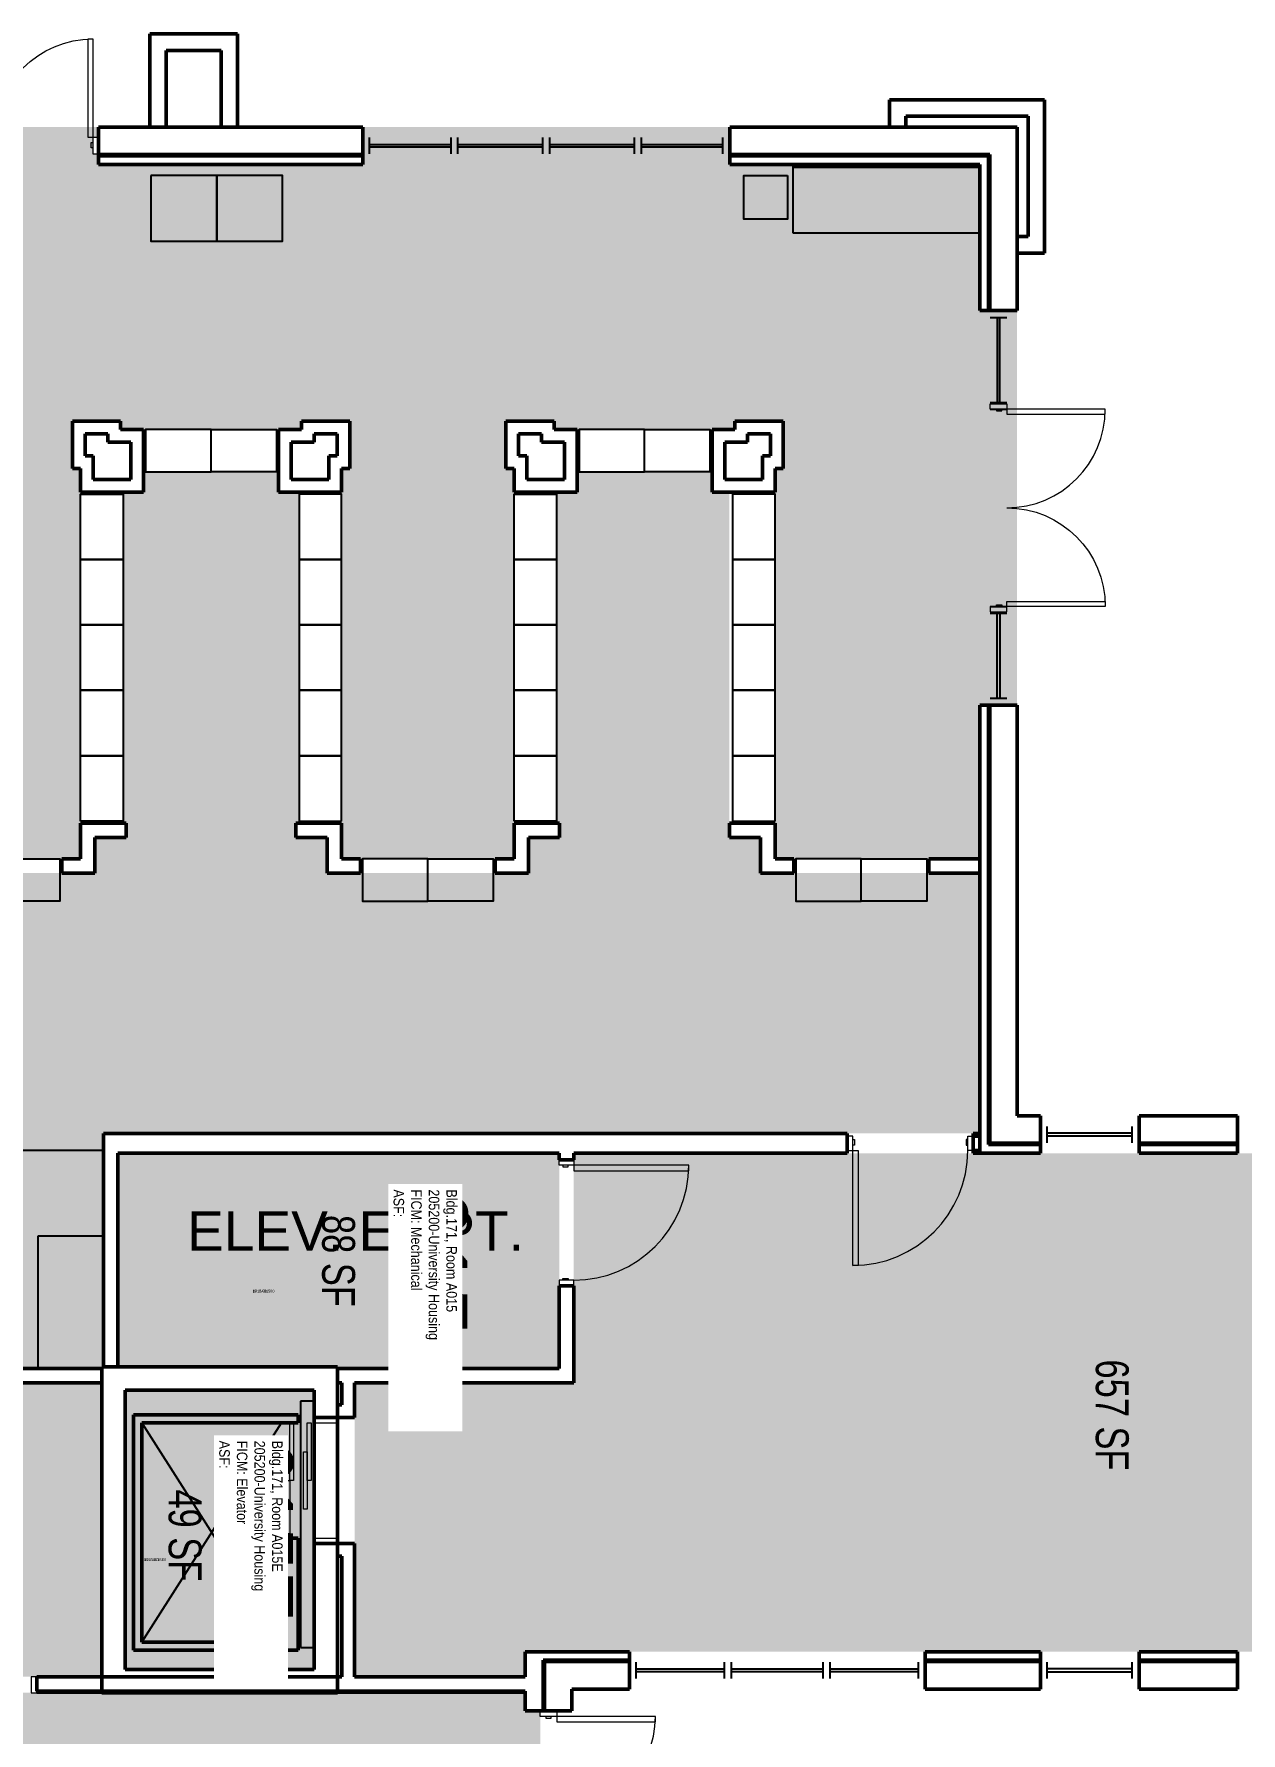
# Model space of a CAD drawing. Header units: inches. Extents: x -108 to 3256, y -489 to 2185.
# Drawn here: x 496 to 936, y 948 to 1568 of the extents above; entities that cross this region are included whole.
import ezdxf
from ezdxf.enums import TextEntityAlignment as Align

# ---------------------------------------------------------------- set-up
doc = ezdxf.new("R2010")
doc.units = ezdxf.units.IN
doc.header["$LTSCALE"] = 48
doc.header["$MEASUREMENT"] = 0
for name, color, linetype in [('A-DOOR', 2, 'Continuous'), ('A-FLOR', 3, 'Continuous'), ('A-GLAZ', 1, 'Continuous'), ('A-IDEN-RNUM', 7, 'Continuous'), ('A-IDEN-SNUM', 4, 'Continuous'), ('A-IDEN-VNUM', 4, 'Continuous'), ('A-MISC', 2, 'Continuous'), ('A-WALL', 5, 'Continuous'), ('AREA-TEXT', 3, 'Continuous'), ('Rooms-Category-Color', 7, 'Continuous'), ('Rooms-College-Color', 7, 'Continuous'), ('Rooms-Department-Color', 7, 'Continuous'), ('Rooms-Division-Color', 7, 'Continuous'), ('Rooms-Information', 7, 'Continuous')]:
    doc.layers.add(name, color=color, linetype=linetype)
doc.styles.add('CP_AREA', font='arial.ttf', dxfattribs={"height": 15})
doc.styles.add('CP_ROOMSNUMBER', font='arial.ttf', dxfattribs={"height": 1})
doc.styles.add('CP_ROOMVNUMBER', font='arial.ttf', dxfattribs={"width": 0.85, "height": 0.075})
doc.styles.get("Standard").update_dxf_attribs({"font": 'arial.ttf'})

# ---------------------------------------------------------------- blocks, each defined once
blk = doc.blocks.new('ELEVATOR POCKET')
at = {"layer": 'A-DOOR'}
for p, q in [((-26, 0), (-26, 5)), ((-26, 5), (64, 5)), ((64, 5), (64, 0))]:
    blk.add_line(p, q, dxfattribs=at)
at = {"layer": 'A-DOOR', "color": 1, "linetype": 'Continuous', "lineweight": 18}
for points in [[(-18, 2.5), (-18, 1.125), (3, 1.125), (3, 2.5)], [(-7.5, 3.875), (-7.5, 2.5), (13.5, 2.5), (13.5, 3.875)]]:
    blk.add_lwpolyline(points, close=True, dxfattribs=at)

msp = doc.modelspace()

# ---------------------------------------------------------------- hatches: boundary and pattern name
at = {"layer": 'Rooms-Category-Color', "true_color": 0x728ef3}
for points in [[(97.26, 1245.31), (196.25, 1245.31), (196.25, 1409.26), (193.25, 1409.26), (193.25, 1426.51), (210.88, 1426.51), (210.88, 1423.51), (276.88, 1423.51), (276.88, 1426.51), (294.5, 1426.51), (294.5, 1409.26), (291.5, 1409.26), (291.5, 1266.76), (354.5, 1266.76), (354.5, 1409.26), (351.5, 1409.26), (351.5, 1426.51), (369.13, 1426.51), (369.13, 1423.51), (435.13, 1423.51), (435.13, 1426.51), (452.75, 1426.51), (452.75, 1409.26), (449.75, 1409.26), (449.75, 1266.76), (512.75, 1266.76), (512.75, 1409.26), (509.75, 1409.26), (509.75, 1426.51), (527.38, 1426.51), (527.38, 1423.51), (593.38, 1423.51), (593.38, 1426.51), (611, 1426.51), (611, 1409.26), (608, 1409.26), (608, 1266.76), (671, 1266.76), (671, 1409.26), (668, 1409.26), (668, 1426.51), (685.63, 1426.51), (685.63, 1423.51), (751.63, 1423.51), (751.63, 1426.51), (769.25, 1426.51), (769.25, 1409.26), (766.25, 1409.26), (766.25, 1266.76), (841, 1266.76), (841, 1322.87), (854.63, 1322.87), (854.63, 1466.87), (841, 1466.87), (841, 1520.25), (749.75, 1520.25), (749.75, 1533.88), (615.75, 1533.88), (615.75, 1520.25), (519.25, 1520.25), (519.25, 1524.06), (517.25, 1524.06), (517.25, 1530.06), (519.25, 1530.06), (519.25, 1533.88), (443.25, 1533.88), (443.25, 1530.06), (445.25, 1530.06), (445.25, 1524.06), (443.25, 1524.06), (443.25, 1520.25), (346.2, 1520.25), (346.2, 1533.88), (276.2, 1533.88), (276.2, 1520.25), (261.98, 1520.25), (261.98, 1533.88), (113.98, 1533.88), (113.98, 1520.25), (99.77, 1520.25), (99.77, 1533.88), (29.77, 1533.88), (29.77, 1520.25), (-52.12, 1520.25), (-52.12, 1245.31), (48.84, 1245.31)], [(-55.75, 1198.56), (-55.75, 1122.56), (-52.12, 1122.56), (-52.12, 1117.5), (27.24, 1117.5), (110.11, 1117.5), (110.11, 968.12), (347.47, 968.12), (347.47, 1080.62), (520.5, 1080.62), (520.5, 1081.25), (521.13, 1081.25), (521.13, 1166.49), (841, 1166.49), (841, 1261.51), (761, 1261.51), (761, 1274.51), (749.63, 1274.51), (749.63, 1400.64), (743.25, 1400.64), (743.25, 1408.01), (694, 1408.01), (694, 1400.64), (686.5, 1400.64), (686.5, 1279.76), (687.63, 1279.76), (687.63, 1274.51), (676.25, 1274.51), (676.25, 1261.51), (663.38, 1261.51), (602.75, 1261.51), (602.75, 1274.51), (591.38, 1274.51), (591.38, 1279.76), (592.5, 1279.76), (592.5, 1400.64), (585, 1399.89), (585, 1408.01), (535.75, 1408.01), (535.75, 1400.64), (528.25, 1400.64), (528.25, 1279.76), (529.38, 1279.76), (529.38, 1274.51), (518, 1274.51), (518, 1261.51), (505.13, 1261.51), (444.5, 1261.51), (444.5, 1274.51), (433.13, 1274.51), (433.13, 1279.76), (434.25, 1279.76), (434.25, 1400.64), (426.75, 1400.64), (426.75, 1408.01), (377.5, 1408.01), (377.5, 1400.64), (370, 1400.64), (370, 1279.76), (371.13, 1279.76), (371.13, 1274.51), (359.75, 1274.51), (359.75, 1261.51), (346.88, 1261.51), (286.25, 1261.51), (286.25, 1274.51), (274.88, 1274.51), (274.88, 1279.76), (276, 1279.76), (276, 1400.64), (268.5, 1400.64), (268.5, 1408.01), (219.25, 1408.01), (219.25, 1400.64), (211.75, 1400.64), (211.75, 1279.76), (212.88, 1279.76), (212.88, 1274.51), (201.5, 1274.51), (201.5, 1240.06), (100.84, 1240.06), (100.84, 1231.31), (95.59, 1231.31), (95.59, 1245.31), (48.84, 1245.31), (48.84, 1231.31), (43.59, 1231.31), (43.59, 1240.06), (-52.12, 1240.06), (-52.12, 1198.56)], [(520.5, 968.12), (520.5, 1075.37), (352.72, 1075.37), (352.72, 968.12)]]:
    msp.add_hatch(color=171, dxfattribs=at).paths.add_polyline_path(points)
at = {"layer": 'Rooms-Category-Color', "true_color": 0xadadad}
for points in [[(687.5, 1080.62), (606.5, 1080.62), (606.5, 1081.25), (526.38, 1081.25), (526.38, 1159.24), (687.5, 1159.24)], [(1165.95, 977.25), (675, 977.25), (675, 968.12), (612.75, 968.12), (612.75, 1075.37), (692.75, 1075.37), (692.75, 1159.24), (1165.95, 1159.24)], [(598, 1062.76), (598, 1072.75), (529, 1072.75), (529, 970.75), (598, 970.75)]]:
    msp.add_hatch(color=253, dxfattribs=at).paths.add_polyline_path(points)
at = {"layer": 'Rooms-Category-Color', "true_color": 0xfa9ba3}
msp.add_hatch(color=241, dxfattribs=at).paths.add_polyline_path([(622.5, 677.1), (622.5, 687.87), (627.75, 687.87), (627.75, 682.25), (682.13, 682.25), (681.63, 744.12), (627.75, 743.5), (627.75, 729.87), (622.5, 729.87), (622.5, 748.75), (675, 748.75), (675, 825.5), (672, 825.5), (672, 885.5), (675, 885.5), (675, 915.63), (680.56, 915.63), (680.56, 955.63), (675, 955.63), (675, 962.25), (291, 962.25), (290.99, 677.1)])
at = {"layer": 'Rooms-College-Color', "true_color": 0xadadad}
for points in [[(97.26, 1245.31), (196.25, 1245.31), (196.25, 1409.26), (193.25, 1409.26), (193.25, 1426.51), (210.88, 1426.51), (210.88, 1423.51), (276.88, 1423.51), (276.88, 1426.51), (294.5, 1426.51), (294.5, 1409.26), (291.5, 1409.26), (291.5, 1266.76), (354.5, 1266.76), (354.5, 1409.26), (351.5, 1409.26), (351.5, 1426.51), (369.13, 1426.51), (369.13, 1423.51), (435.13, 1423.51), (435.13, 1426.51), (452.75, 1426.51), (452.75, 1409.26), (449.75, 1409.26), (449.75, 1266.76), (512.75, 1266.76), (512.75, 1409.26), (509.75, 1409.26), (509.75, 1426.51), (527.38, 1426.51), (527.38, 1423.51), (593.38, 1423.51), (593.38, 1426.51), (611, 1426.51), (611, 1409.26), (608, 1409.26), (608, 1266.76), (671, 1266.76), (671, 1409.26), (668, 1409.26), (668, 1426.51), (685.63, 1426.51), (685.63, 1423.51), (751.63, 1423.51), (751.63, 1426.51), (769.25, 1426.51), (769.25, 1409.26), (766.25, 1409.26), (766.25, 1266.76), (841, 1266.76), (841, 1322.87), (854.63, 1322.87), (854.63, 1466.87), (841, 1466.87), (841, 1520.25), (749.75, 1520.25), (749.75, 1533.88), (615.75, 1533.88), (615.75, 1520.25), (519.25, 1520.25), (519.25, 1524.06), (517.25, 1524.06), (517.25, 1530.06), (519.25, 1530.06), (519.25, 1533.88), (443.25, 1533.88), (443.25, 1530.06), (445.25, 1530.06), (445.25, 1524.06), (443.25, 1524.06), (443.25, 1520.25), (346.2, 1520.25), (346.2, 1533.88), (276.2, 1533.88), (276.2, 1520.25), (261.98, 1520.25), (261.98, 1533.88), (113.98, 1533.88), (113.98, 1520.25), (99.77, 1520.25), (99.77, 1533.88), (29.77, 1533.88), (29.77, 1520.25), (-52.12, 1520.25), (-52.12, 1245.31), (48.84, 1245.31)], [(-55.75, 1198.56), (-55.75, 1122.56), (-52.12, 1122.56), (-52.12, 1117.5), (27.24, 1117.5), (110.11, 1117.5), (110.11, 968.12), (347.47, 968.12), (347.47, 1080.62), (520.5, 1080.62), (520.5, 1081.25), (521.13, 1081.25), (521.13, 1166.49), (841, 1166.49), (841, 1261.51), (761, 1261.51), (761, 1274.51), (749.63, 1274.51), (749.63, 1400.64), (743.25, 1400.64), (743.25, 1408.01), (694, 1408.01), (694, 1400.64), (686.5, 1400.64), (686.5, 1279.76), (687.63, 1279.76), (687.63, 1274.51), (676.25, 1274.51), (676.25, 1261.51), (663.38, 1261.51), (602.75, 1261.51), (602.75, 1274.51), (591.38, 1274.51), (591.38, 1279.76), (592.5, 1279.76), (592.5, 1400.64), (585, 1399.89), (585, 1408.01), (535.75, 1408.01), (535.75, 1400.64), (528.25, 1400.64), (528.25, 1279.76), (529.38, 1279.76), (529.38, 1274.51), (518, 1274.51), (518, 1261.51), (505.13, 1261.51), (444.5, 1261.51), (444.5, 1274.51), (433.13, 1274.51), (433.13, 1279.76), (434.25, 1279.76), (434.25, 1400.64), (426.75, 1400.64), (426.75, 1408.01), (377.5, 1408.01), (377.5, 1400.64), (370, 1400.64), (370, 1279.76), (371.13, 1279.76), (371.13, 1274.51), (359.75, 1274.51), (359.75, 1261.51), (346.88, 1261.51), (286.25, 1261.51), (286.25, 1274.51), (274.88, 1274.51), (274.88, 1279.76), (276, 1279.76), (276, 1400.64), (268.5, 1400.64), (268.5, 1408.01), (219.25, 1408.01), (219.25, 1400.64), (211.75, 1400.64), (211.75, 1279.76), (212.88, 1279.76), (212.88, 1274.51), (201.5, 1274.51), (201.5, 1240.06), (100.84, 1240.06), (100.84, 1231.31), (95.59, 1231.31), (95.59, 1245.31), (48.84, 1245.31), (48.84, 1231.31), (43.59, 1231.31), (43.59, 1240.06), (-52.12, 1240.06), (-52.12, 1198.56)], [(687.5, 1080.62), (606.5, 1080.62), (606.5, 1081.25), (526.38, 1081.25), (526.38, 1159.24), (687.5, 1159.24)], [(1165.95, 977.25), (675, 977.25), (675, 968.12), (612.75, 968.12), (612.75, 1075.37), (692.75, 1075.37), (692.75, 1159.24), (1165.95, 1159.24)], [(520.5, 968.12), (520.5, 1075.37), (352.72, 1075.37), (352.72, 968.12)], [(598, 1062.76), (598, 1072.75), (529, 1072.75), (529, 970.75), (598, 970.75)], [(622.5, 677.1), (622.5, 687.87), (627.75, 687.87), (627.75, 682.25), (682.13, 682.25), (681.63, 744.12), (627.75, 743.5), (627.75, 729.87), (622.5, 729.87), (622.5, 748.75), (675, 748.75), (675, 825.5), (672, 825.5), (672, 885.5), (675, 885.5), (675, 915.63), (680.56, 915.63), (680.56, 955.63), (675, 955.63), (675, 962.25), (291, 962.25), (290.99, 677.1)]]:
    msp.add_hatch(color=253, dxfattribs=at).paths.add_polyline_path(points)
at = {"layer": 'Rooms-Department-Color', "true_color": 0x604aed}
for points in [[(97.26, 1245.31), (196.25, 1245.31), (196.25, 1409.26), (193.25, 1409.26), (193.25, 1426.51), (210.88, 1426.51), (210.88, 1423.51), (276.88, 1423.51), (276.88, 1426.51), (294.5, 1426.51), (294.5, 1409.26), (291.5, 1409.26), (291.5, 1266.76), (354.5, 1266.76), (354.5, 1409.26), (351.5, 1409.26), (351.5, 1426.51), (369.13, 1426.51), (369.13, 1423.51), (435.13, 1423.51), (435.13, 1426.51), (452.75, 1426.51), (452.75, 1409.26), (449.75, 1409.26), (449.75, 1266.76), (512.75, 1266.76), (512.75, 1409.26), (509.75, 1409.26), (509.75, 1426.51), (527.38, 1426.51), (527.38, 1423.51), (593.38, 1423.51), (593.38, 1426.51), (611, 1426.51), (611, 1409.26), (608, 1409.26), (608, 1266.76), (671, 1266.76), (671, 1409.26), (668, 1409.26), (668, 1426.51), (685.63, 1426.51), (685.63, 1423.51), (751.63, 1423.51), (751.63, 1426.51), (769.25, 1426.51), (769.25, 1409.26), (766.25, 1409.26), (766.25, 1266.76), (841, 1266.76), (841, 1322.87), (854.63, 1322.87), (854.63, 1466.87), (841, 1466.87), (841, 1520.25), (749.75, 1520.25), (749.75, 1533.88), (615.75, 1533.88), (615.75, 1520.25), (519.25, 1520.25), (519.25, 1524.06), (517.25, 1524.06), (517.25, 1530.06), (519.25, 1530.06), (519.25, 1533.88), (443.25, 1533.88), (443.25, 1530.06), (445.25, 1530.06), (445.25, 1524.06), (443.25, 1524.06), (443.25, 1520.25), (346.2, 1520.25), (346.2, 1533.88), (276.2, 1533.88), (276.2, 1520.25), (261.98, 1520.25), (261.98, 1533.88), (113.98, 1533.88), (113.98, 1520.25), (99.77, 1520.25), (99.77, 1533.88), (29.77, 1533.88), (29.77, 1520.25), (-52.12, 1520.25), (-52.12, 1245.31), (48.84, 1245.31)], [(-55.75, 1198.56), (-55.75, 1122.56), (-52.12, 1122.56), (-52.12, 1117.5), (27.24, 1117.5), (110.11, 1117.5), (110.11, 968.12), (347.47, 968.12), (347.47, 1080.62), (520.5, 1080.62), (520.5, 1081.25), (521.13, 1081.25), (521.13, 1166.49), (841, 1166.49), (841, 1261.51), (761, 1261.51), (761, 1274.51), (749.63, 1274.51), (749.63, 1400.64), (743.25, 1400.64), (743.25, 1408.01), (694, 1408.01), (694, 1400.64), (686.5, 1400.64), (686.5, 1279.76), (687.63, 1279.76), (687.63, 1274.51), (676.25, 1274.51), (676.25, 1261.51), (663.38, 1261.51), (602.75, 1261.51), (602.75, 1274.51), (591.38, 1274.51), (591.38, 1279.76), (592.5, 1279.76), (592.5, 1400.64), (585, 1399.89), (585, 1408.01), (535.75, 1408.01), (535.75, 1400.64), (528.25, 1400.64), (528.25, 1279.76), (529.38, 1279.76), (529.38, 1274.51), (518, 1274.51), (518, 1261.51), (505.13, 1261.51), (444.5, 1261.51), (444.5, 1274.51), (433.13, 1274.51), (433.13, 1279.76), (434.25, 1279.76), (434.25, 1400.64), (426.75, 1400.64), (426.75, 1408.01), (377.5, 1408.01), (377.5, 1400.64), (370, 1400.64), (370, 1279.76), (371.13, 1279.76), (371.13, 1274.51), (359.75, 1274.51), (359.75, 1261.51), (346.88, 1261.51), (286.25, 1261.51), (286.25, 1274.51), (274.88, 1274.51), (274.88, 1279.76), (276, 1279.76), (276, 1400.64), (268.5, 1400.64), (268.5, 1408.01), (219.25, 1408.01), (219.25, 1400.64), (211.75, 1400.64), (211.75, 1279.76), (212.88, 1279.76), (212.88, 1274.51), (201.5, 1274.51), (201.5, 1240.06), (100.84, 1240.06), (100.84, 1231.31), (95.59, 1231.31), (95.59, 1245.31), (48.84, 1245.31), (48.84, 1231.31), (43.59, 1231.31), (43.59, 1240.06), (-52.12, 1240.06), (-52.12, 1198.56)], [(520.5, 968.12), (520.5, 1075.37), (352.72, 1075.37), (352.72, 968.12)], [(622.5, 677.1), (622.5, 687.87), (627.75, 687.87), (627.75, 682.25), (682.13, 682.25), (681.63, 744.12), (627.75, 743.5), (627.75, 729.87), (622.5, 729.87), (622.5, 748.75), (675, 748.75), (675, 825.5), (672, 825.5), (672, 885.5), (675, 885.5), (675, 915.63), (680.56, 915.63), (680.56, 955.63), (675, 955.63), (675, 962.25), (291, 962.25), (290.99, 677.1)]]:
    msp.add_hatch(color=173, dxfattribs=at).paths.add_polyline_path(points)
at = {"layer": 'Rooms-Department-Color', "true_color": 0xacacac}
for points in [[(687.5, 1080.62), (606.5, 1080.62), (606.5, 1081.25), (526.38, 1081.25), (526.38, 1159.24), (687.5, 1159.24)], [(1165.95, 977.25), (675, 977.25), (675, 968.12), (612.75, 968.12), (612.75, 1075.37), (692.75, 1075.37), (692.75, 1159.24), (1165.95, 1159.24)], [(598, 1062.76), (598, 1072.75), (529, 1072.75), (529, 970.75), (598, 970.75)]]:
    msp.add_hatch(color=253, dxfattribs=at).paths.add_polyline_path(points)
at = {"layer": 'Rooms-Division-Color', "true_color": 0x604aed}
for points in [[(97.26, 1245.31), (196.25, 1245.31), (196.25, 1409.26), (193.25, 1409.26), (193.25, 1426.51), (210.88, 1426.51), (210.88, 1423.51), (276.88, 1423.51), (276.88, 1426.51), (294.5, 1426.51), (294.5, 1409.26), (291.5, 1409.26), (291.5, 1266.76), (354.5, 1266.76), (354.5, 1409.26), (351.5, 1409.26), (351.5, 1426.51), (369.13, 1426.51), (369.13, 1423.51), (435.13, 1423.51), (435.13, 1426.51), (452.75, 1426.51), (452.75, 1409.26), (449.75, 1409.26), (449.75, 1266.76), (512.75, 1266.76), (512.75, 1409.26), (509.75, 1409.26), (509.75, 1426.51), (527.38, 1426.51), (527.38, 1423.51), (593.38, 1423.51), (593.38, 1426.51), (611, 1426.51), (611, 1409.26), (608, 1409.26), (608, 1266.76), (671, 1266.76), (671, 1409.26), (668, 1409.26), (668, 1426.51), (685.63, 1426.51), (685.63, 1423.51), (751.63, 1423.51), (751.63, 1426.51), (769.25, 1426.51), (769.25, 1409.26), (766.25, 1409.26), (766.25, 1266.76), (841, 1266.76), (841, 1322.87), (854.63, 1322.87), (854.63, 1466.87), (841, 1466.87), (841, 1520.25), (749.75, 1520.25), (749.75, 1533.88), (615.75, 1533.88), (615.75, 1520.25), (519.25, 1520.25), (519.25, 1524.06), (517.25, 1524.06), (517.25, 1530.06), (519.25, 1530.06), (519.25, 1533.88), (443.25, 1533.88), (443.25, 1530.06), (445.25, 1530.06), (445.25, 1524.06), (443.25, 1524.06), (443.25, 1520.25), (346.2, 1520.25), (346.2, 1533.88), (276.2, 1533.88), (276.2, 1520.25), (261.98, 1520.25), (261.98, 1533.88), (113.98, 1533.88), (113.98, 1520.25), (99.77, 1520.25), (99.77, 1533.88), (29.77, 1533.88), (29.77, 1520.25), (-52.12, 1520.25), (-52.12, 1245.31), (48.84, 1245.31)], [(-55.75, 1198.56), (-55.75, 1122.56), (-52.12, 1122.56), (-52.12, 1117.5), (27.24, 1117.5), (110.11, 1117.5), (110.11, 968.12), (347.47, 968.12), (347.47, 1080.62), (520.5, 1080.62), (520.5, 1081.25), (521.13, 1081.25), (521.13, 1166.49), (841, 1166.49), (841, 1261.51), (761, 1261.51), (761, 1274.51), (749.63, 1274.51), (749.63, 1400.64), (743.25, 1400.64), (743.25, 1408.01), (694, 1408.01), (694, 1400.64), (686.5, 1400.64), (686.5, 1279.76), (687.63, 1279.76), (687.63, 1274.51), (676.25, 1274.51), (676.25, 1261.51), (663.38, 1261.51), (602.75, 1261.51), (602.75, 1274.51), (591.38, 1274.51), (591.38, 1279.76), (592.5, 1279.76), (592.5, 1400.64), (585, 1399.89), (585, 1408.01), (535.75, 1408.01), (535.75, 1400.64), (528.25, 1400.64), (528.25, 1279.76), (529.38, 1279.76), (529.38, 1274.51), (518, 1274.51), (518, 1261.51), (505.13, 1261.51), (444.5, 1261.51), (444.5, 1274.51), (433.13, 1274.51), (433.13, 1279.76), (434.25, 1279.76), (434.25, 1400.64), (426.75, 1400.64), (426.75, 1408.01), (377.5, 1408.01), (377.5, 1400.64), (370, 1400.64), (370, 1279.76), (371.13, 1279.76), (371.13, 1274.51), (359.75, 1274.51), (359.75, 1261.51), (346.88, 1261.51), (286.25, 1261.51), (286.25, 1274.51), (274.88, 1274.51), (274.88, 1279.76), (276, 1279.76), (276, 1400.64), (268.5, 1400.64), (268.5, 1408.01), (219.25, 1408.01), (219.25, 1400.64), (211.75, 1400.64), (211.75, 1279.76), (212.88, 1279.76), (212.88, 1274.51), (201.5, 1274.51), (201.5, 1240.06), (100.84, 1240.06), (100.84, 1231.31), (95.59, 1231.31), (95.59, 1245.31), (48.84, 1245.31), (48.84, 1231.31), (43.59, 1231.31), (43.59, 1240.06), (-52.12, 1240.06), (-52.12, 1198.56)], [(520.5, 968.12), (520.5, 1075.37), (352.72, 1075.37), (352.72, 968.12)], [(622.5, 677.1), (622.5, 687.87), (627.75, 687.87), (627.75, 682.25), (682.13, 682.25), (681.63, 744.12), (627.75, 743.5), (627.75, 729.87), (622.5, 729.87), (622.5, 748.75), (675, 748.75), (675, 825.5), (672, 825.5), (672, 885.5), (675, 885.5), (675, 915.63), (680.56, 915.63), (680.56, 955.63), (675, 955.63), (675, 962.25), (291, 962.25), (290.99, 677.1)]]:
    msp.add_hatch(color=173, dxfattribs=at).paths.add_polyline_path(points)
at = {"layer": 'Rooms-Division-Color', "true_color": 0xadadad}
for points in [[(687.5, 1080.62), (606.5, 1080.62), (606.5, 1081.25), (526.38, 1081.25), (526.38, 1159.24), (687.5, 1159.24)], [(1165.95, 977.25), (675, 977.25), (675, 968.12), (612.75, 968.12), (612.75, 1075.37), (692.75, 1075.37), (692.75, 1159.24), (1165.95, 1159.24)], [(598, 1062.76), (598, 1072.75), (529, 1072.75), (529, 970.75), (598, 970.75)]]:
    msp.add_hatch(color=253, dxfattribs=at).paths.add_polyline_path(points)

# ---------------------------------------------------------------- linework, layer by layer
at = {"layer": 'A-DOOR', "linetype": 'Continuous', "lineweight": 18}
for points in [[(517.25, 1530.06), (515.5, 1530.06), (515.5, 1566.06), (517.25, 1566.06)], [(517.25, 1526.31), (516.63, 1526.31), (516.63, 1528.31), (517.25, 1528.31)], [(517.25, 1524.06), (519.25, 1524.06), (519.25, 1530.06), (517.25, 1530.06)], [(844.81, 1430.87), (844.81, 1432.87), (850.81, 1432.87), (850.81, 1430.87)], [(847.06, 1430.87), (847.06, 1430.24), (849.06, 1430.24), (849.06, 1430.87)], [(850.81, 1430.87), (850.81, 1429.12), (886.81, 1429.12), (886.81, 1430.87)], [(844.81, 1358.87), (844.81, 1356.87), (850.81, 1356.87), (850.81, 1358.87)], [(847.06, 1358.87), (847.06, 1359.49), (849.06, 1359.49), (849.06, 1358.87)], [(850.81, 1358.87), (850.81, 1360.62), (886.81, 1360.62), (886.81, 1358.87)], [(794.63, 1165.49), (792.63, 1165.49), (792.63, 1160.24), (794.63, 1160.24)], [(794.63, 1164.24), (795.25, 1164.24), (795.25, 1162.24), (794.63, 1162.24)], [(794.63, 1160.24), (796.63, 1160.24), (796.63, 1118.24), (794.63, 1118.24)], [(836.63, 1164.24), (836, 1164.24), (836, 1162.24), (836.63, 1162.24)], [(836.63, 1165.49), (838.63, 1165.49), (838.63, 1160.24), (836.63, 1160.24)], [(687.5, 1154.87), (687.5, 1156.87), (692.75, 1156.87), (692.75, 1154.87)], [(688.75, 1154.87), (688.75, 1154.24), (690.75, 1154.24), (690.75, 1154.87)], [(692.75, 1154.87), (692.75, 1152.87), (734.75, 1152.87), (734.75, 1154.87)], [(687.5, 1112.87), (687.5, 1110.87), (692.75, 1110.87), (692.75, 1112.87)], [(688.75, 1112.87), (688.75, 1113.49), (690.75, 1113.49), (690.75, 1112.87)], [(589.13, 1060.76), (590.5, 1060.76), (590.5, 1039.76), (589.13, 1039.76)], [(606.5, 1060.76), (606.5, 1062.76), (598, 1062.76), (598, 1060.76)], [(587.75, 1039.76), (589.13, 1039.76), (589.13, 1018.76), (587.75, 1018.76)], [(606.5, 1018.76), (606.5, 1016.76), (598, 1016.76), (598, 1018.76)], [(494.75, 962.25), (496.75, 962.25), (496.75, 968.12), (494.75, 968.12)], [(680.56, 953.63), (680.56, 955.63), (686.56, 955.63), (686.56, 953.63)], [(682.56, 953.63), (682.56, 953), (684.56, 953), (684.56, 953.63)], [(686.56, 953.63), (686.56, 951.63), (722.56, 951.63), (722.56, 953.63)]]:
    msp.add_lwpolyline(points, close=True, dxfattribs=at)
at = {"layer": 'A-DOOR', "linetype": 'Continuous', "lineweight": 18, "extrusion": (0, 0, -1)}
for centre, start, end in [((-517.25, 1530.06), 0, 90), ((-850.81, 1358.87), 90, 180)]:
    msp.add_arc(centre, 36, start, end, dxfattribs=at)
at = {"layer": 'A-DOOR', "linetype": 'Continuous', "lineweight": 18}
for centre, radius, end in [((850.81, 1430.87), 36, 0), ((794.63, 1160.24), 42, 0), ((692.75, 1154.87), 42, 360), ((686.56, 953.63), 36, 0)]:
    msp.add_arc(centre, radius, 270, end, dxfattribs=at)
at = {"layer": 'A-FLOR', "linetype": 'Continuous', "lineweight": 25}
for p, q in [((841, 1520.26), (772.81, 1520.26)), ((772.81, 1520.26), (772.81, 1495.26)), ((841, 1495.26), (841, 1520.26)), ((772.81, 1519.26), (841, 1519.26)), ((772.81, 1495.26), (841, 1495.26))]:
    msp.add_line(p, q, dxfattribs=at)
at = {"layer": 'A-FLOR'}
for points in [[(538.46, 1516.26), (538.46, 1492.26), (562.46, 1492.26), (562.46, 1516.26)], [(562.46, 1516.26), (562.46, 1492.26), (586.46, 1492.26), (586.46, 1516.26)], [(770.81, 1516.26), (770.81, 1500.26), (754.81, 1500.26), (754.81, 1516.26)]]:
    msp.add_lwpolyline(points, close=True, dxfattribs=at)
at = {"layer": 'A-GLAZ', "linetype": 'Continuous', "lineweight": 25}
for p, q in [((615.75, 1524.06), (615.75, 1530.06)), ((618.25, 1524.06), (618.25, 1530.06)), ((618.25, 1527.56), (648, 1527.56)), ((648, 1526.56), (618.25, 1526.56)), ((648, 1524.06), (648, 1530.06)), ((650.5, 1524.06), (650.5, 1530.06)), ((650.5, 1527.56), (681.5, 1527.56)), ((681.5, 1526.56), (650.5, 1526.56)), ((681.5, 1524.06), (681.5, 1530.06)), ((684, 1524.06), (684, 1530.06)), ((684, 1527.56), (715, 1527.56)), ((715, 1526.56), (684, 1526.56)), ((715, 1524.06), (715, 1530.06)), ((717.5, 1524.06), (717.5, 1530.06)), ((717.5, 1527.56), (747.25, 1527.56)), ((747.25, 1526.56), (717.5, 1526.56)), ((747.25, 1524.06), (747.25, 1530.06)), ((749.75, 1530.06), (749.75, 1524.06)), ((850.81, 1466.87), (844.81, 1466.87)), ((844.81, 1464.37), (850.81, 1464.37)), ((847.31, 1464.37), (847.31, 1433.37)), ((848.31, 1433.37), (848.31, 1464.37)), ((844.81, 1433.37), (850.81, 1433.37)), ((844.81, 1430.87), (850.81, 1430.87)), ((844.81, 1358.87), (850.81, 1358.87)), ((844.81, 1356.37), (850.81, 1356.37)), ((847.31, 1325.37), (847.31, 1356.37)), ((848.31, 1356.37), (848.31, 1325.37)), ((844.81, 1325.37), (850.81, 1325.37)), ((850.81, 1322.87), (844.81, 1322.87)), ((863.12, 1169.06), (863.12, 1163.06)), ((865.62, 1163.06), (865.62, 1169.06)), ((896.62, 1166.56), (865.62, 1166.56)), ((896.62, 1163.06), (896.62, 1169.06)), ((899.12, 1163.06), (899.12, 1169.06)), ((935.1, 1169.06), (935.1, 1163.06)), ((865.62, 1165.56), (896.62, 1165.56)), ((713.1, 967.44), (713.1, 973.44)), ((715.6, 967.44), (715.6, 973.44)), ((715.6, 970.94), (747.85, 970.94)), ((747.85, 969.94), (715.6, 969.94)), ((747.85, 967.44), (747.85, 973.44)), ((750.35, 967.44), (750.35, 973.44)), ((750.35, 970.94), (783.85, 970.94)), ((783.85, 969.94), (750.35, 969.94)), ((783.85, 967.44), (783.85, 973.44)), ((786.35, 967.44), (786.35, 973.44)), ((786.35, 970.94), (818.6, 970.94)), ((818.6, 969.94), (786.35, 969.94)), ((818.6, 967.44), (818.6, 973.44)), ((821.1, 973.44), (821.1, 967.44)), ((863.12, 973.44), (863.12, 967.44)), ((865.62, 967.44), (865.62, 973.44)), ((896.62, 970.94), (865.62, 970.94)), ((865.62, 969.94), (896.62, 969.94)), ((896.62, 967.44), (896.62, 973.44)), ((899.12, 967.44), (899.12, 973.44)), ((935.1, 973.44), (935.1, 967.44))]:
    msp.add_line(p, q, dxfattribs=at)
at = {"layer": 'A-MISC'}
for p, q in [((485.13, 1160.4), (521.13, 1160.4)), ((521.13, 1129), (497.13, 1129)), ((497.13, 1129), (497.13, 1080.62))]:
    msp.add_line(p, q, dxfattribs=at)
for points in [[(560.38, 1423.51), (536.5, 1423.51), (536.5, 1408.01), (560.38, 1408.01), (560.38, 1423.51)], [(560.38, 1423.51), (584.25, 1423.51), (584.25, 1408.01), (560.38, 1408.01), (560.38, 1423.51)], [(718.63, 1423.51), (694.75, 1423.51), (694.75, 1408.01), (718.63, 1408.01), (718.63, 1423.51)], [(718.63, 1423.51), (742.5, 1423.51), (742.5, 1408.01), (718.63, 1408.01), (718.63, 1423.51)], [(512.75, 1376.01), (512.75, 1399.89), (528.25, 1399.89), (528.25, 1376.01), (512.75, 1376.01)], [(608, 1376.01), (608, 1399.89), (592.5, 1399.89), (592.5, 1376.01), (608, 1376.01)], [(671, 1376.01), (671, 1399.89), (686.5, 1399.89), (686.5, 1376.01), (671, 1376.01)], [(766.25, 1376.01), (766.25, 1399.89), (750.75, 1399.89), (750.75, 1376.01), (766.25, 1376.01)], [(512.75, 1352.14), (512.75, 1376.01), (528.25, 1376.01), (528.25, 1352.14), (512.75, 1352.14)], [(608, 1352.14), (608, 1376.01), (592.5, 1376.01), (592.5, 1352.14), (608, 1352.14)], [(671, 1352.14), (671, 1376.01), (686.5, 1376.01), (686.5, 1352.14), (671, 1352.14)], [(766.25, 1352.14), (766.25, 1376.01), (750.75, 1376.01), (750.75, 1352.14), (766.25, 1352.14)], [(512.75, 1328.26), (512.75, 1352.14), (528.25, 1352.14), (528.25, 1328.26), (512.75, 1328.26)], [(608, 1328.26), (608, 1352.14), (592.5, 1352.14), (592.5, 1328.26), (608, 1328.26)], [(671, 1328.26), (671, 1352.14), (686.5, 1352.14), (686.5, 1328.26), (671, 1328.26)], [(766.25, 1328.26), (766.25, 1352.14), (750.75, 1352.14), (750.75, 1328.26), (766.25, 1328.26)], [(512.75, 1304.39), (512.75, 1328.26), (528.25, 1328.26), (528.25, 1304.39), (512.75, 1304.39)], [(608, 1304.39), (608, 1328.26), (592.5, 1328.26), (592.5, 1304.39), (608, 1304.39)], [(671, 1304.39), (671, 1328.26), (686.5, 1328.26), (686.5, 1304.39), (671, 1304.39)], [(766.25, 1304.39), (766.25, 1328.26), (750.75, 1328.26), (750.75, 1304.39), (766.25, 1304.39)], [(512.75, 1280.51), (512.75, 1304.39), (528.25, 1304.39), (528.25, 1280.51), (512.75, 1280.51)], [(608, 1280.51), (608, 1304.39), (592.5, 1304.39), (592.5, 1280.51), (608, 1280.51)], [(671, 1280.51), (671, 1304.39), (686.5, 1304.39), (686.5, 1280.51), (671, 1280.51)], [(766.25, 1280.51), (766.25, 1304.39), (750.75, 1304.39), (750.75, 1280.51), (766.25, 1280.51)], [(481.25, 1266.76), (505.13, 1266.76), (505.13, 1251.26), (481.25, 1251.26), (481.25, 1266.76)], [(639.5, 1266.76), (615.63, 1266.76), (615.63, 1251.26), (639.5, 1251.26), (639.5, 1266.76)], [(639.5, 1266.76), (663.38, 1266.76), (663.38, 1251.26), (639.5, 1251.26), (639.5, 1266.76)], [(797.75, 1266.76), (773.88, 1266.76), (773.88, 1251.26), (797.75, 1251.26), (797.75, 1266.76)], [(797.75, 1266.76), (821.63, 1266.76), (821.63, 1251.26), (797.75, 1251.26), (797.75, 1266.76)]]:
    msp.add_lwpolyline(points, dxfattribs=at)
at = {"layer": 'A-WALL', "linetype": 'Continuous', "lineweight": 50}
for p, q in [((570.02, 1567.88), (538.02, 1567.88)), ((538.02, 1567.88), (538.02, 1533.88)), ((570.02, 1533.88), (570.02, 1567.88)), ((544.02, 1561.88), (564.02, 1561.88)), ((544.02, 1533.88), (544.02, 1561.88)), ((564.02, 1561.88), (564.02, 1533.88)), ((864.63, 1543.88), (808.05, 1543.88)), ((808.05, 1543.88), (808.05, 1533.88)), ((864.63, 1487.88), (864.63, 1543.88)), ((615.75, 1533.88), (519.25, 1533.88)), ((519.25, 1533.88), (519.25, 1520.25)), ((538.02, 1533.88), (544.02, 1533.88)), ((564.02, 1533.88), (570.02, 1533.88)), ((615.75, 1520.25), (615.75, 1533.88)), ((854.63, 1533.88), (749.75, 1533.88)), ((749.75, 1533.88), (749.75, 1520.25)), ((808.05, 1533.88), (814.05, 1533.88)), ((814.05, 1537.88), (858.63, 1537.88)), ((814.05, 1533.88), (814.05, 1537.88)), ((854.63, 1466.87), (854.63, 1533.88)), ((858.63, 1537.88), (858.63, 1493.88)), ((519.25, 1523.88), (615.75, 1523.88)), ((519.25, 1523.38), (615.75, 1523.38)), ((519.25, 1520.25), (615.75, 1520.25)), ((749.75, 1523.88), (844.63, 1523.88)), ((749.75, 1523.38), (844.63, 1523.38)), ((749.75, 1520.25), (841, 1520.25)), ((841, 1520.25), (841, 1466.87)), ((844.13, 1466.87), (844.13, 1523.88)), ((844.63, 1466.87), (844.63, 1523.88)), ((858.63, 1493.88), (854.63, 1493.88)), ((854.63, 1493.88), (854.63, 1487.88)), ((854.63, 1487.88), (864.63, 1487.88)), ((841, 1466.87), (854.63, 1466.87)), ((527.38, 1426.51), (509.75, 1426.51)), ((509.75, 1426.51), (509.75, 1409.26)), ((514.38, 1421.89), (522.75, 1421.89)), ((514.38, 1413.89), (514.38, 1421.89)), ((522.75, 1421.89), (522.75, 1418.89)), ((527.38, 1423.51), (527.38, 1426.51)), ((535.75, 1423.51), (527.38, 1423.51)), ((535.75, 1400.64), (535.75, 1423.51)), ((593.38, 1423.51), (585, 1423.51)), ((585, 1423.51), (585, 1400.64)), ((611, 1426.51), (593.38, 1426.51)), ((593.38, 1426.51), (593.38, 1423.51)), ((598, 1421.89), (606.38, 1421.89)), ((598, 1418.89), (598, 1421.89)), ((606.38, 1421.89), (606.38, 1413.89)), ((611, 1409.26), (611, 1426.51)), ((685.63, 1426.51), (668, 1426.51)), ((668, 1426.51), (668, 1409.26)), ((672.63, 1421.89), (681, 1421.89)), ((672.63, 1413.89), (672.63, 1421.89)), ((681, 1421.89), (681, 1418.89)), ((685.63, 1423.51), (685.63, 1426.51)), ((694, 1423.51), (685.63, 1423.51)), ((694, 1400.64), (694, 1423.51)), ((751.63, 1423.51), (743.25, 1423.51)), ((743.25, 1423.51), (743.25, 1400.64)), ((769.25, 1426.51), (751.63, 1426.51)), ((751.63, 1426.51), (751.63, 1423.51)), ((756.25, 1421.89), (764.63, 1421.89)), ((756.25, 1418.89), (756.25, 1421.89)), ((764.63, 1421.89), (764.63, 1413.89)), ((769.25, 1409.26), (769.25, 1426.51)), ((522.75, 1418.89), (531.13, 1418.89)), ((531.13, 1418.89), (531.13, 1405.26)), ((589.63, 1418.89), (598, 1418.89)), ((589.63, 1405.26), (589.63, 1418.89)), ((681, 1418.89), (689.38, 1418.89)), ((689.38, 1418.89), (689.38, 1405.26)), ((747.88, 1418.89), (756.25, 1418.89)), ((747.88, 1405.26), (747.88, 1418.89)), ((509.75, 1409.26), (512.75, 1409.26)), ((512.75, 1409.26), (512.75, 1400.64)), ((517.38, 1413.89), (514.38, 1413.89)), ((517.38, 1405.26), (517.38, 1413.89)), ((606.38, 1413.89), (603.38, 1413.89)), ((603.38, 1413.89), (603.38, 1405.26)), ((608, 1409.26), (611, 1409.26)), ((608, 1400.64), (608, 1409.26)), ((668, 1409.26), (671, 1409.26)), ((671, 1409.26), (671, 1400.64)), ((675.63, 1413.89), (672.63, 1413.89)), ((675.63, 1405.26), (675.63, 1413.89)), ((764.63, 1413.89), (761.63, 1413.89)), ((761.63, 1413.89), (761.63, 1405.26)), ((766.25, 1409.26), (769.25, 1409.26)), ((766.25, 1400.64), (766.25, 1409.26)), ((531.13, 1405.26), (517.38, 1405.26)), ((603.38, 1405.26), (589.63, 1405.26)), ((689.38, 1405.26), (675.63, 1405.26)), ((761.63, 1405.26), (747.88, 1405.26)), ((512.75, 1400.64), (535.75, 1400.64)), ((585, 1400.64), (608, 1400.64)), ((671, 1400.64), (694, 1400.64)), ((743.25, 1400.64), (766.25, 1400.64)), ((854.63, 1322.87), (841, 1322.87)), ((841, 1322.87), (841, 1159.24)), ((844.13, 1162.37), (844.13, 1322.87)), ((844.63, 1162.37), (844.63, 1322.87)), ((854.63, 1172.87), (854.63, 1322.87)), ((512.75, 1279.76), (512.75, 1266.76)), ((529.38, 1279.76), (512.75, 1279.76)), ((529.38, 1274.51), (529.38, 1279.76)), ((608, 1279.76), (591.38, 1279.76)), ((591.38, 1279.76), (591.38, 1274.51)), ((608, 1266.76), (608, 1279.76)), ((671, 1279.76), (671, 1266.76)), ((687.63, 1279.76), (671, 1279.76)), ((687.63, 1274.51), (687.63, 1279.76)), ((766.25, 1279.76), (749.63, 1279.76)), ((749.63, 1279.76), (749.63, 1274.51)), ((766.25, 1266.76), (766.25, 1279.76)), ((518, 1261.51), (518, 1274.51)), ((518, 1274.51), (529.38, 1274.51)), ((591.38, 1274.51), (602.75, 1274.51)), ((602.75, 1274.51), (602.75, 1261.51)), ((676.25, 1261.51), (676.25, 1274.51)), ((676.25, 1274.51), (687.63, 1274.51)), ((749.63, 1274.51), (761, 1274.51)), ((761, 1274.51), (761, 1261.51)), ((512.75, 1266.76), (505.88, 1266.76)), ((505.88, 1266.76), (505.88, 1261.51)), ((614.88, 1266.76), (608, 1266.76)), ((614.88, 1261.51), (614.88, 1266.76)), ((671, 1266.76), (664.13, 1266.76)), ((664.13, 1266.76), (664.13, 1261.51)), ((773.13, 1266.76), (766.25, 1266.76)), ((773.13, 1261.51), (773.13, 1266.76)), ((841, 1266.76), (822.38, 1266.76)), ((822.38, 1266.76), (822.38, 1261.51)), ((505.88, 1261.51), (518, 1261.51)), ((602.75, 1261.51), (614.88, 1261.51)), ((664.13, 1261.51), (676.25, 1261.51)), ((761, 1261.51), (773.13, 1261.51)), ((822.38, 1261.51), (841, 1261.51)), ((863.12, 1172.87), (854.63, 1172.87)), ((863.12, 1159.24), (863.12, 1172.87)), ((935.1, 1172.87), (899.12, 1172.87)), ((899.12, 1172.87), (899.12, 1159.24)), ((935.1, 1159.24), (935.1, 1172.87)), ((521.13, 1081.25), (521.13, 1166.49)), ((792.63, 1166.49), (521.13, 1166.49)), ((792.63, 1166.49), (792.63, 1161.24)), ((792.63, 1166.49), (792.63, 1159.24)), ((841, 1166.49), (838.63, 1166.49)), ((838.63, 1159.24), (838.63, 1166.49)), ((841, 1159.24), (841, 1166.49)), ((838.63, 1165.49), (841, 1165.49)), ((841, 1160.24), (838.63, 1160.24)), ((844.13, 1162.87), (863.12, 1162.87)), ((844.13, 1162.37), (863.12, 1162.37)), ((899.12, 1162.87), (935.1, 1162.87)), ((899.12, 1162.37), (935.1, 1162.37)), ((526.38, 1159.24), (687.5, 1159.24)), ((526.38, 1081.25), (526.38, 1159.24)), ((687.5, 1159.24), (687.5, 1156.87)), ((687.5, 1156.87), (692.75, 1156.87)), ((692.75, 1159.24), (792.63, 1159.24)), ((692.75, 1156.87), (692.75, 1159.24)), ((838.63, 1159.24), (841, 1159.24)), ((841, 1159.24), (863.12, 1159.24)), ((899.12, 1159.24), (935.1, 1159.24)), ((692.75, 1110.87), (687.5, 1110.87)), ((687.5, 1110.87), (687.5, 1080.62)), ((692.75, 1075.37), (692.75, 1110.87)), ((520.5, 1080.62), (347.47, 1080.62)), ((520.5, 1081.25), (520.5, 962.25)), ((606.5, 1081.25), (520.5, 1081.25)), ((520.5, 1075.37), (520.5, 1080.62)), ((521.13, 1081.25), (526.38, 1081.25)), ((606.5, 1062.76), (606.5, 1081.25)), ((687.5, 1080.62), (606.5, 1080.62)), ((606.5, 1080.62), (606.5, 1075.37)), ((352.72, 1075.37), (520.5, 1075.37)), ((606.5, 1075.37), (608.13, 1075.37)), ((608.13, 1075.37), (608.13, 1067.39)), ((612.75, 1075.37), (692.75, 1075.37)), ((612.75, 1062.76), (612.75, 1075.37)), ((529, 970.75), (529, 1072.75)), ((529, 1072.75), (598, 1072.75)), ((598, 1072.75), (598, 1062.76)), ((608.13, 1067.39), (606.5, 1067.39)), ((606.5, 1067.39), (606.5, 1062.76)), ((592.13, 1063.76), (532.13, 1063.76)), ((532.13, 1063.76), (532.13, 977.76)), ((535.13, 1060.76), (586.13, 1060.76)), ((535.13, 980.76), (535.13, 1060.76)), ((586.13, 1060.76), (592.13, 1060.76)), ((592.13, 1060.76), (592.13, 1063.76)), ((598, 1062.76), (606.5, 1062.76)), ((606.5, 1062.76), (612.75, 1062.76)), ((592.13, 1018.76), (586.13, 1018.76)), ((586.13, 1018.76), (586.13, 980.76)), ((592.13, 977.76), (592.13, 1018.76)), ((598, 1016.76), (598, 970.75)), ((606.5, 1016.76), (598, 1016.76)), ((606.5, 962.25), (606.5, 1016.76)), ((612.75, 1016.76), (606.5, 1016.76)), ((606.5, 1016.76), (606.5, 1012.14)), ((606.5, 1012.14), (608.13, 1012.14)), ((608.13, 1012.14), (608.13, 968.12)), ((612.75, 968.12), (612.75, 1016.76)), ((586.13, 980.76), (535.13, 980.76)), ((532.13, 977.76), (592.13, 977.76)), ((713.1, 977.25), (675, 977.25)), ((675, 977.25), (675, 968.12)), ((681.63, 974.13), (713.1, 974.13)), ((681.63, 955.63), (681.63, 974.13)), ((682.13, 955.63), (682.13, 974.13)), ((713.1, 963.63), (713.1, 977.25)), ((863.12, 977.25), (821.1, 977.25)), ((821.1, 977.25), (821.1, 963.63)), ((863.12, 974.13), (821.1, 974.13)), ((863.12, 963.63), (863.12, 977.25)), ((935.1, 977.25), (899.12, 977.25)), ((899.12, 977.25), (899.12, 963.63)), ((935.1, 974.13), (899.12, 974.13)), ((935.1, 963.63), (935.1, 977.25)), ((608.13, 968.12), (496.75, 968.12)), ((496.75, 968.12), (496.75, 962.87)), ((598, 970.75), (529, 970.75)), ((675, 968.12), (612.75, 968.12)), ((681.63, 973.63), (713.1, 973.63)), ((863.12, 973.63), (821.1, 973.63)), ((935.1, 973.63), (899.12, 973.63)), ((496.75, 962.87), (675, 962.87)), ((520.5, 962.25), (606.5, 962.25)), ((675, 962.87), (675, 955.63)), ((692.13, 963.63), (713.1, 963.63)), ((692.13, 955.63), (692.13, 963.63)), ((821.1, 963.63), (863.12, 963.63)), ((899.12, 963.63), (935.1, 963.63)), ((675, 955.63), (692.13, 955.63))]:
    msp.add_line(p, q, dxfattribs=at)
at = {"layer": 'A-WALL'}
for p, q in [((535.13, 980.76), (586.13, 1060.76)), ((535.13, 1060.76), (586.13, 980.76)), ((496.75, 962.25), (675, 962.25))]:
    msp.add_line(p, q, dxfattribs=at)
at = {"layer": 'A-WALL', "linetype": 'Continuous', "lineweight": 50, "ltscale": 0.5}
for p, q in [((598, 1062.76), (598, 1016.76)), ((606.5, 1016.76), (606.5, 1062.76))]:
    msp.add_line(p, q, dxfattribs=at)

# ---------------------------------------------------------------- block references
at = {"layer": 'A-DOOR', "linetype": 'Continuous', "lineweight": 18, "extrusion": (0, 0, -1), "zscale": -1, "rotation": 270}
msp.add_blockref('ELEVATOR POCKET', (-598, 1042.76), dxfattribs=at)

# ---------------------------------------------------------------- texts
at = {"layer": 'A-IDEN-RNUM', "linetype": 'ByBlock', "style": 'CP_ROOMSNUMBER'}
for s, p in [('0015-00', (575.6, 1108.39)), ('0015-E0', (535.95, 1010.32))]:
    msp.add_text(s, height=1, dxfattribs=at).set_placement(p)
at = {"layer": 'A-IDEN-SNUM', "linetype": 'ByBlock', "style": 'CP_ROOMSNUMBER'}
for s, p in [('1710A01500', (575.6, 1108.39)), ('1710A015E0', (535.95, 1010.32))]:
    msp.add_text(s, height=1, dxfattribs=at).set_placement(p)
at = {"layer": 'A-IDEN-VNUM', "linetype": 'ByBlock', "style": 'CP_ROOMVNUMBER'}
for s, width, p in [('015', 0.85, (640.44, 1119.28)), ('015E', 0.75, (576.81, 1021.27))]:
    msp.add_text(s, height=27, rotation=270, dxfattribs=dict(at, width=width)).set_placement(p, align=Align.MIDDLE_CENTER)
at = {"layer": 'A-MISC', "linetype": 'ByBlock'}
msp.add_text('ELEV. EQPT.', height=14.4, dxfattribs=at).set_placement((613.1, 1123.64), align=Align.CENTER)
at = {"layer": 'AREA-TEXT', "style": 'CP_AREA', "width": 0.75}
for s, p in [('88 SF', (606.94, 1119.93)), ('657 SF', (889.35, 1063.68)), ('49 SF', (550.9, 1019.73))]:
    msp.add_text(s, height=12, rotation=270, dxfattribs=at).set_placement(p, align=Align.MIDDLE_CENTER)

# ---------------------------------------------------------------- next in the draw order: texts
at = {"layer": 'Rooms-Information', "char_height": 3.8571, "width": 86.4, "attachment_point": 7, "rotation": 270, "style": 'CP_ROOMVNUMBER', "bg_fill": 3, "box_fill_scale": 1.5, "bg_fill_color": 256, "bg_fill_true_color": 13158600, "bg_fill_transparency": 0}
for s, insert in [('Bldg.171, Room A015^M^J205200-University Housing^M^JFICM: Mechanical^M^JASF: ', (626.94, 1146.03)), ('Bldg.171, Room A015E^M^J205200-University Housing^M^JFICM: Elevator^M^JASF: ', (563.31, 1054.3))]:
    msp.add_mtext(s, dxfattribs=dict(at, insert=insert))

doc.saveas('drawing.dxf')
